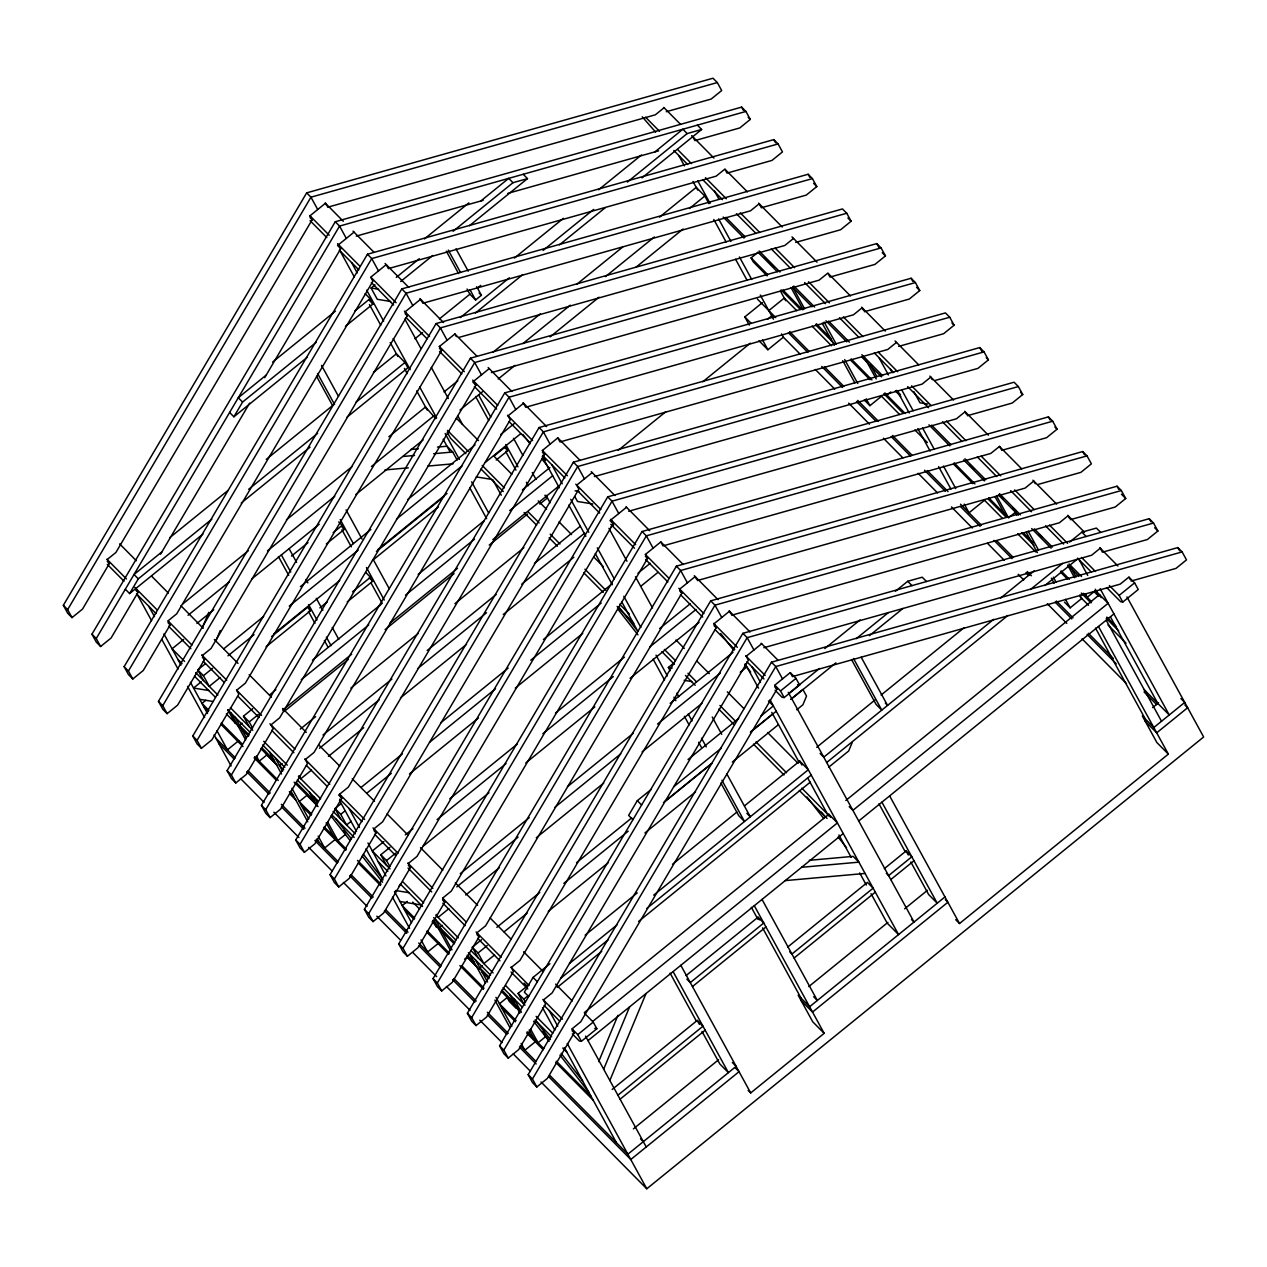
<?xml version="1.0" encoding="UTF-8"?>
<svg xmlns="http://www.w3.org/2000/svg" width="1267" height="1267" viewBox="0 0 1267 1267"><rect width="100%" height="100%" fill="white"/><g stroke="black" fill="none" stroke-linecap="round" stroke-linejoin="round"><path stroke-width="1.5" d="M202.15 628.353L208.817 612.325M215.723 641.371L220.252 630.507M598.689 1061.651L617.963 1015.342M603.662 1069.221L629.604 1006.869M609.839 1080.498L646.012 993.55M852.295 742.304L848.668 750.998L828.729 767.184M326.902 205.919L325.445 203.258L309.972 215.818L312.157 219.793L115.915 552.46L107.22 559.507L109.405 563.498L82.498 609.11L72.013 617.615L67.721 613.291L63.35 605.309L306.662 192.869L713.02 78.221L717.312 82.561L721.683 90.543L711.199 99.048L666.268 111.718M72.013 617.615L67.642 609.633L310.953 197.193L717.312 82.561M135.822 588.395L138.008 592.386L111.1 637.998L100.616 646.503L96.324 642.163L91.953 634.197L335.264 221.741L741.638 107.109L745.915 111.448L750.286 119.415L739.801 127.935L694.87 140.605L692.685 136.614M100.616 646.503L96.244 638.52L339.556 226.08L745.915 111.448M125.322 589.234L129.614 593.558L138.309 578.829L211.874 519.153M229.596 412.472L233.888 416.795L242.583 402.067L316.291 342.264M160.545 554.186L249.647 403.128M264.676 377.677L340.76 248.68L338.574 244.689L354.047 232.146M124.134 666.68L367.446 254.239L773.804 139.608L778.096 143.931L782.468 151.913L771.983 160.418L727.052 173.104L724.867 169.113L716.156 176.161L388.415 268.62L386.229 264.645L370.756 277.188L372.941 281.179L176.699 613.83L168.004 620.893L170.174 624.884L143.282 670.481L132.797 678.985L128.505 674.662L124.134 666.68L128.426 671.019L132.797 678.985M128.426 671.019L371.738 258.579L778.096 143.931M422.006 301.958L420.549 299.297L405.092 311.84L407.277 315.831L211.019 648.498L202.324 655.546L204.51 659.537L177.602 705.149L167.117 713.654L162.825 709.314L158.454 701.348L401.782 288.908L808.14 174.26L812.432 178.599L816.787 186.582L806.303 195.086L761.372 207.756L759.186 203.765L750.492 210.829L422.735 303.288M167.117 713.654L162.746 705.671L406.058 293.231L812.432 178.599M456.342 336.61L454.885 333.965L439.411 346.509L441.597 350.5L245.355 683.151L236.644 690.214L238.83 694.205L211.922 739.801L201.437 748.306L197.145 743.982L192.79 736L436.101 323.56L842.46 208.928L846.752 213.252L851.123 221.234L840.639 229.739L795.692 242.425M201.437 748.306L197.066 740.34L440.393 327.9L846.752 213.252M489.205 368.618L473.731 381.161L475.917 385.152L279.674 717.803L270.98 724.867L273.149 728.858L246.257 774.47L235.773 782.974L231.481 778.635L227.11 770.669L470.421 358.213L876.78 243.581L881.072 247.92L885.443 255.902L874.959 264.407L830.028 277.077L827.842 273.086L819.131 280.15L491.39 372.609M235.773 782.974L231.402 774.992L474.713 362.552L881.072 247.92M863.619 310.415L862.162 307.754L853.467 314.802L525.71 407.261L523.524 403.27L508.067 415.829L510.237 419.82L313.994 752.471L305.299 759.535L307.485 763.51L280.577 809.122L270.093 817.627L265.801 813.303L261.43 805.321L504.741 392.881L911.116 278.249L915.408 282.573L919.763 290.555L909.278 299.06L864.347 311.73M270.093 817.627L265.722 809.661L509.033 397.204L915.408 282.573M580.08 460.38L557.797 437.875L542.387 450.482L544.572 454.473L348.33 787.124L339.619 794.187L341.805 798.178L314.897 843.79L304.413 852.295L300.121 847.956L295.749 839.989L539.077 427.533L945.435 312.901L949.727 317.241L954.099 325.207L943.614 333.728L898.667 346.398M304.413 852.295L300.041 844.313L543.369 431.873L949.727 317.241M592.18 472.591L576.707 485.15L578.892 489.141L382.65 821.792L373.939 828.856L376.125 832.831L349.217 878.443L338.732 886.948L334.456 882.624L330.085 874.642L573.397 462.202L979.755 347.57L984.047 351.893L988.418 359.876L977.934 368.38L934.872 380.528M338.732 886.948L334.377 878.981L577.689 466.525L984.047 351.893M626.5 507.259L611.027 519.803L613.212 523.794L416.97 856.444L408.275 863.508L410.46 867.499L383.553 913.111L373.068 921.616L368.776 917.276L364.405 909.31L607.717 496.854L1014.091 382.222L1018.367 386.562L1022.738 394.528L1012.254 403.033L967.323 415.719M373.068 921.616L368.697 913.634L612.009 501.194L1018.367 386.562M1021.788 468.933L999.505 446.427L990.762 453.443L663.005 545.903L660.82 541.912L645.362 554.471L647.548 558.462L451.29 891.113L442.595 898.16L444.78 902.152L417.872 947.764L407.388 956.268L403.096 951.945L398.725 943.963L642.052 531.522L1048.411 416.891L1052.703 421.214L1057.074 429.196L1046.59 437.701L1001.643 450.371M407.388 956.268L403.017 948.302L646.344 535.846L1052.703 421.214M696.612 579.241L695.155 576.58L679.682 589.123L681.868 593.114L485.625 925.765L476.915 932.829L479.1 936.82L452.192 982.432L441.708 990.937L437.416 986.597L433.061 978.615L676.372 566.175L1082.731 451.543L1087.023 455.882L1091.394 463.849L1080.909 472.353L1037.847 484.501M441.708 990.937L437.353 982.954L680.664 570.514L1087.023 455.882M730.932 613.893L729.475 611.232L714.002 623.792L716.188 627.767L519.945 960.434L511.25 967.481L513.436 971.472L486.528 1017.084L476.044 1025.589L471.752 1021.265L467.38 1013.283L710.692 600.843L1117.051 486.211L1121.343 490.535L1125.714 498.517L1115.229 507.022L1070.298 519.692M476.044 1025.589L471.672 1017.607L714.984 605.167L1121.343 490.535M549.894 963.744L533.043 977.427L524.348 992.156L528.64 996.48M651.143 789.452L637.317 800.665L628.622 815.394L632.914 819.717M761.657 643.731L746.184 656.274L748.369 660.265L552.127 992.916L543.432 999.98L545.602 1003.971L518.71 1049.583L508.225 1058.088L503.933 1053.748L499.562 1045.782L742.874 633.326L1149.232 518.694L1153.524 523.033L1157.895 531L1147.411 539.52L1102.48 552.19L1100.294 548.199L1091.584 555.263L763.843 647.722M508.225 1058.088L503.854 1050.105L747.166 637.665L1153.524 523.033M1130.354 579.748L1128.897 577.087L1120.186 584.15L792.445 676.594L790.26 672.619L774.786 685.162L776.972 689.153L580.729 1021.804L572.035 1028.867L574.204 1032.858L547.312 1078.455L536.828 1086.975L532.536 1082.636L528.165 1074.654L771.476 662.213L1177.835 547.582L1182.127 551.905L1186.498 559.887L1176.014 568.392L1131.083 581.078M536.828 1086.975L532.457 1078.993L775.768 666.553L1182.127 551.905M272.611 362.077L335.422 311.128M424.429 238.925L468.853 202.878M390.664 301.483L377.265 299.297L371.088 288.021L374.953 284.885M266.181 375.111L238.291 397.743L242.583 402.067M480.811 200.994L508.685 178.362L512.977 182.701L527.5 178.599L523.208 174.276M354.697 311.128L370.043 298.664L365.149 293.706M396.27 277.394L419.298 258.706M453.079 231.291L512.977 182.701M233.888 416.795L307.248 357.294M345.448 326.3L372.957 303.985L370.043 298.664M400.657 281.512L432.744 255.475M469.423 225.716L527.5 178.599M664.082 107.727L655.387 114.79L327.63 207.25M169.857 537.604L228.028 490.424M266.292 459.367L333.649 404.727M373.448 372.435L396.397 353.81L404.981 362.473L407.895 367.794L346.73 417.413M414.927 338.78L422.592 332.572M439.427 318.904L470.041 294.071M477.691 287.862L480.763 285.376M514.434 258.056L563.419 218.32M598.626 189.749L641.482 154.986M161.907 551.874L134.017 574.505L138.309 578.829M654.96 151.866L682.85 129.234L687.142 133.573L701.649 129.472L697.357 125.148M467.048 289.034L469.883 294.197L475.6 299.978L481.397 295.274L476.693 286.675M248.649 489.3L317.621 433.346M355.948 402.272L404.981 362.473M460.301 317.605L509.35 277.806M543.068 250.454L593.637 209.419M627.355 182.068L687.142 133.573M129.614 593.558L203.005 534.025M241.237 503.015L310.035 447.188M475.347 313.076L522.748 274.606M559.444 244.848L605.325 207.63M642.021 177.855L701.649 129.472M182.511 604.137L248.237 550.828M286.437 519.818L352.163 466.509M388.842 436.751L425.522 406.992L435.769 418.696M444.052 391.962L457.799 380.797M492.958 352.289L540.328 313.852M577.008 284.093L622.857 246.891M659.537 217.132L696.216 187.373L704.8 196.037L708.966 203.639M188.039 615.287L229.311 581.806M267.511 550.812L334.757 496.252M371.437 466.494L434.106 415.655M522.923 343.595L570.308 305.157M605.452 276.634L654.358 236.961M689.517 208.437L704.8 196.037M196.923 623.443L213.727 609.807M251.943 578.797L319.189 524.253M355.869 494.494L423.115 439.934M459.984 410.017L482.458 391.788M498.184 379.023L515.004 365.387M550.147 336.864L599.053 297.191M635.733 267.432L683.119 228.994M183.683 639.392L172.09 648.799L184.586 661.406M291.489 556.055L307.944 542.704M333.126 532.678L342.106 525.393L338.685 521.925M326.332 543.955L344.291 529.384L342.106 525.393M203.544 680.569L197.731 669.926L205.381 663.718M223.768 648.799L263.615 616.475M300.39 586.637L370.867 529.463M407.641 499.626L475.062 444.923M220.015 677.639L209.277 686.35L203.449 675.707L212.634 668.247M227.965 655.815L254.018 634.688M289.256 606.101L358.213 550.163M396.508 519.074L462.392 465.623M500.703 434.549L514.497 423.352M201.295 681.757L193.566 688.044L208.675 690.499M273.688 634.086L339.651 580.571M377.994 549.466L447.013 493.465M485.356 462.36L520.642 433.742M271.581 636.525L308.404 606.64L310.589 610.631L266.086 646.74M376.426 551.462L443.941 496.68M494.035 456.057L505.628 446.633L507.814 450.624L496.205 460.032M372.466 560.442L438.445 506.895M205.856 700.271L201.976 703.407L208.912 710.407M319.87 607.907L327.361 601.841M767.168 275.889L753.295 261.889L751.109 257.898L757.555 252.671M352.543 591.816L370.502 577.245L365.925 572.621M793.506 238.434L784.811 245.481L458.955 337.418M347.237 601.888L372.688 581.236L370.502 577.245M249.314 726.783L243.486 716.14L252.687 708.681M269.538 695.013L275.842 689.707M312.442 660.202L381.478 603.995M418.173 574.426L484.073 520.769M522.368 489.901L549.941 467.523M242.108 723.188L239.542 725.278L249.14 734.971M749.288 325.096L744.806 316.924L762.481 302.575M252.545 728.002L249.219 721.921L258.405 714.461M301.308 679.65L368.729 624.964M405.503 595.126L474.46 539.188M509.698 510.601L552.602 475.79M238.655 740.72L227.411 749.842L216.99 730.806M768.8 310.605L784.273 298.062L796.769 310.684M282.652 710.154L351.672 654.168M390.014 623.047L457.498 568.297M492.784 539.679L558.731 486.164M284.061 711.547L348.377 659.378M385.12 629.572L454.014 573.666M489.236 545.095L527.515 514.038M539.758 504.108L547.423 497.899L544.873 495.334M767.501 319.347L771.714 315.926M618.248 450.308L665.856 411.696M702.71 381.795L750.302 343.183M300.295 729.095L315.61 716.679M350.832 688.108L418.205 633.452M454.948 603.63L523.857 547.74M758.996 340.76L767.897 349.755L783.354 337.196L781.565 333.918M282.161 763.621L279.579 765.711L283.697 769.877M322.974 735.018L391.915 679.064M427.169 650.478L496.11 594.54M534.421 563.467L580.381 526.169M319.49 748.243L379.261 699.764M417.556 668.691L486.512 612.753M521.751 584.15L584.578 533.185M311.539 770.067L300.802 778.777L299.139 775.737M328.406 756.367L363.692 727.749M400.499 697.879L466.462 644.38M503.268 614.511L573.824 557.274M610.631 527.405L613.703 524.918M896.482 342.407L887.787 349.47L560.03 441.93L557.86 437.939M340.855 819.211L335.026 808.568L341.156 803.595M361.079 787.44L402.447 753.881M440.758 722.792L508.178 668.105M543.416 639.502L612.357 583.564M351.165 821.254L346.572 824.991L340.744 814.348L345.337 810.627M366.796 793.221L391.313 773.329M429.624 742.256L495.508 688.789M530.746 660.202L601.223 603.013M637.998 573.191L650.256 563.245M409.463 773.963L478.483 717.961M515.289 688.108L582.772 633.342M641.07 586.067L657.937 572.367M334.805 839.799L324.653 848.035L318.128 836.109M864.205 399.897L869.922 405.678L881.531 396.254L899.586 414.499M886.979 395.098L890.844 391.962M383.917 841.573L372.308 850.981L390.046 868.893M386.609 865.424L380.797 854.782L389.983 847.322M405.313 834.89L412.963 828.681M449.737 798.843L517.158 744.141M555.469 713.068L624.425 657.13M659.664 628.543L690.309 603.678M389.84 866.644L386.514 860.562L395.7 853.103M437.083 819.543L506.024 763.605M542.799 733.767L613.291 676.578M650.066 646.74L696.026 609.459M423.02 846.308L488.967 792.794M525.773 762.94L594.809 706.938M630.079 678.32L699.099 622.319M398.947 886.029L401.528 883.938M670.132 670.686L668.358 667.471L673.521 663.29M407.372 901.407L402.209 905.588L414.689 918.195M460.269 873.644L529.226 817.706M567.521 786.633L633.405 733.181M670.18 703.343L733.007 652.378M456.801 886.884L518.092 837.154M554.867 807.332L620.751 753.865M657.525 724.043L720.337 673.078M448.835 908.692L438.097 917.403L436.434 914.378M465.718 895.009L499.451 867.642M536.274 837.772L603.757 783.022M642.1 751.901L701.918 703.375M740.261 672.27L746.406 667.281M442.341 925.369L439.76 927.46L454.869 942.711M438.889 942.901L427.628 952.024L421.008 939.908M984.491 500.243L969.033 512.787L964.298 504.139M687.997 759.551L738.677 718.437M824.785 648.561L860.103 619.911M895.421 591.261L907.71 581.284L922.233 577.198L926.525 581.521M795.977 678.383L799.62 685.035L784.146 697.579L780.52 690.943L795.977 678.383L790.402 672.761M478.15 957.852L472.322 947.209L481.523 939.75M496.838 927.317L539.742 892.522M576.517 862.684L631.679 817.928M673.791 786.696L721.271 748.179M761.103 715.855L773.361 705.909L768.451 700.968M788.834 693.366L819.464 668.501M856.239 638.679L888.405 612.579M464.577 959.167L467.143 957.076M1014.994 512.612L1008.548 517.839L996.511 495.856M494.605 954.906L483.867 963.617L478.039 952.99L487.241 945.53M504.092 931.863L527.072 913.206M563.847 883.368L628.21 831.168M663.449 802.565L710.945 764.033M750.793 731.708L772.236 714.319M790.624 699.4L802.882 689.454L806.525 696.09L802.898 704.785L796.769 709.773M665.096 801.425L712.307 763.13M750.381 732.231L776.275 711.23M791.748 698.687L835.903 662.847M869.415 635.67L902.928 608.477M548.294 911.353L608.112 862.827M644.919 832.957L695.535 791.891M732.342 762.037L778.366 724.708M482.394 965.802L479.813 967.893L489.426 977.601M518.298 1008.722L507.196 997.509L499.467 1003.781L516.097 1020.6M585.148 935.141L637.253 892.871M672.508 864.268L736.887 812.052M744.537 805.828L799.715 761.071L808.298 769.734L653.693 895.151M816.724 747.277L874.959 700.018M881.088 695.045L963.854 627.909M1000.645 598.056L1034.363 570.704M1069.601 542.102L1081.875 532.156L1096.383 528.07L1100.675 532.393M523.92 1004.066L518.092 993.423L527.278 985.964M525.472 1002.245L523.809 999.204L528.402 995.466M569.501 963.458L616.966 924.958M993.676 619.325L823.772 757.175L820.097 753.469M1030.419 589.519L1062.57 563.451M560.822 978.187L608.429 939.56M646.835 908.407L811.213 775.056M826.686 762.496L1007.946 615.429M1044.816 585.528L1077.077 559.349M557.242 987.436L601.73 951.343M638.536 921.489L810.326 782.119M536.479 1040.809L524.886 1050.232L521.149 1043.406M1064.423 602.078L1070.156 607.859L1081.749 598.436L1079.88 595.031M1094.941 590.992L1087.213 597.28L1085.36 593.89M584.309 1012.634L828.84 814.238L837.408 822.917L592.877 1021.297M845.833 800.459L1099.534 594.635L1101.197 597.676M593.225 1022.089L596.852 1028.741L581.395 1041.284L577.752 1034.648L593.225 1022.089L584.863 1013.648M1134.614 582.868L1138.257 589.503L1122.784 602.063L1119.141 595.411L1134.614 582.868L1129.04 577.229M588.015 1040.619L843.236 833.543M858.709 821L1113.931 613.925M686.096 975.574L758.03 917.213L763.763 922.994L690.277 982.606L686.857 979.138M692.463 986.581L765.933 926.985M612.183 1089.446L697.262 1020.426L702.979 1026.191L617.9 1095.211M787.741 947.019L867.42 882.37L873.137 888.151L791.923 954.035L789.642 951.723M884.334 868.655L906.079 850.996L911.812 856.777L888.61 875.608L886.314 873.296M620.086 1099.202L705.165 1030.182M794.108 958.026L875.323 892.142M890.78 879.583L913.982 860.768M633.405 1128.865L718.611 1059.735M808.821 986.565L887.898 922.408M904.622 908.835L927.444 890.321M1152.653 707.604L1158.545 702.821M944.96 896.941L809.613 1006.742L798.178 995.197L812.733 1021.788L824.168 1033.334L750.697 1092.946L748.148 1090.38M955.714 919.684L959.515 923.532L1168.348 754.118L1098.473 626.484M541.025 1081.986L646.788 1188.779L1203.65 736.982L1126.949 596.9M356.233 236.137L483.17 200.329M507.798 193.376L658.587 150.836M594.366 476.582L922.107 384.123L930.817 377.075L932.274 379.72M628.685 511.25L956.442 418.791L965.137 411.727L966.594 414.388M697.341 580.571L1025.082 488.112L1033.793 481.048L1035.25 483.709M731.661 615.224L1059.418 522.764L1068.113 515.701L1069.57 518.361M410.73 449.484L418.379 448.803M437.463 447.093L446.998 446.237L452.731 452.002L457.134 460.064M403.096 456.468L414.547 455.439M433.631 453.729L452.731 452.002M384.899 469.946L408.275 467.84M427.739 466.098L453.063 463.817M809.28 860.325L853.182 856.365L858.899 862.146L801.631 867.293M785.239 880.613L865.076 873.438M371.088 288.021L378.643 289.256M927.65 404.062L919.985 402.811L913.808 391.535M575.091 490.82L578.861 491.438M476.234 476.883L491.548 479.385M592.813 503.981L577.483 501.479L574.838 496.648M1122.784 602.063L1120.677 601.714L1106.756 587.65M797.513 684.687L799.62 685.035M668.358 667.471L672.143 668.089M684.117 680.316L691.782 681.567M784.146 697.579L782.04 697.246L775.087 690.214M199.743 699.321L213.157 701.506M395.684 890.527L408.908 892.681M399.976 901.502L421.04 904.939M594.746 1028.392L596.852 1028.741M581.395 1041.284L579.288 1040.951L572.32 1033.92M748.148 117.261L750.286 119.415M813.572 183.319L816.787 186.582M847.892 217.987L851.123 221.234M882.228 252.64L885.443 255.902M916.548 287.308L919.763 290.555M951.945 323.053L954.099 325.207M986.264 357.706L988.418 359.876M1020.6 392.374L1022.738 394.528M1054.92 427.027L1057.074 429.196M1121.422 494.178L1125.714 498.517M1154.68 527.753L1157.895 531M663.813 107.473L680.537 124.34M691.671 135.601L713.97 158.106M725.104 169.35L747.387 191.855M758.537 203.116L782.214 227.015M791.97 236.866L817.041 262.174M828.175 273.434L850.474 295.94M861.608 307.184L885.285 331.099M895.04 340.95L918.718 364.848M929.867 376.109L953.544 400.024M964.678 411.268L988.355 435.183M1032.938 480.193L1056.615 504.092M1067.764 515.352L1084.473 532.219M1099.788 547.692L1117.906 565.985M1081.875 532.156L1086.167 536.495M645.568 117.198L659.489 131.277M677.607 149.554L691.529 163.617M705.466 177.681L726.355 198.776M740.276 212.84L759.788 232.542M775.103 248.015L794.599 267.701M808.536 281.765L829.426 302.861M843.363 316.924L862.859 336.61M878.174 352.083L897.685 371.785M911.606 385.849L931.102 405.535M946.433 421.008L965.929 440.694M981.244 456.168L1000.756 475.854M1014.677 489.917L1034.189 509.619M1049.504 525.092L1067.606 543.369M1081.543 557.432L1095.464 571.496M1109.401 585.56L1119.141 595.411M655.673 132.164L642.242 116.817M673.775 150.44L687.696 164.504M703.011 179.962L722.507 199.648M736.428 213.711L755.924 233.381M771.223 248.855L790.719 268.541M804.64 282.589L825.53 303.684M839.451 317.732L858.947 337.418M874.262 352.891L893.742 372.561M907.663 386.625L928.553 407.705M942.474 421.768L961.97 441.454M977.285 456.912L996.765 476.598M1010.686 490.662L1031.576 511.741M1045.497 525.805L1063.599 544.081M1077.52 558.129L1091.441 572.193M725.817 217.354L745.249 236.977M759.123 250.993L779.949 272.025M793.839 286.041L814.649 307.057M828.539 321.074L849.365 342.106M861.845 354.712L882.671 375.745M931.593 425.142L951.026 444.765M964.916 458.781L985.726 479.813M999.615 493.829L1020.442 514.845M1034.315 528.862L1052.354 547.091M1069.015 563.91L1081.511 576.517M1095.401 590.533L1108.118 603.298L852.881 810.357L849.207 806.651M862.479 356.075L865.218 358.846M999.315 494.257L1003.432 498.422M1013.046 508.115L1015.786 510.886M1039.368 534.69L1042.108 537.461M764.397 257.217L774.105 267.02M896.323 390.442L900.473 394.639M970.174 465.005L974.323 469.202M723.172 217.069L743.998 238.085M757.872 252.101L777.304 271.724M792.572 287.15L812.02 306.772M825.894 320.789L846.72 341.821M861.988 357.231L881.42 376.853M895.294 390.87L900.853 396.476M928.949 424.857L949.775 445.873M963.649 459.889L984.475 480.922M998.364 494.938L1018.367 515.146M1031.671 528.577L1051.103 548.199M1067.764 565.019L1078.866 576.232M1094.134 591.657L1098.299 595.854M751.109 257.898L767.754 274.701M783.006 290.111L802.423 309.718M816.296 323.719L831.548 339.113M851.139 358.894L871.949 379.91M884.841 392.928L905.224 413.517M954.114 462.883L974.909 483.883M988.783 497.883L1008.199 517.49M1023.451 532.9L1033.159 542.704M1061.081 570.879L1069.396 579.288M1083.269 593.289L1091.584 601.698M1106.835 617.092L1116.544 626.896M781.026 289.89L800.443 309.496M815.71 324.906L833.734 343.104M850.553 360.081L869.97 379.688M883.828 393.704L903.244 413.311M953.528 464.07L972.945 483.677M988.197 499.071L1006.22 517.284M1021.487 532.694L1033.967 545.285M1060.479 572.066L1067.416 579.082M1081.289 593.083L1090.998 602.886M1106.249 618.28L1118.729 630.887M812.052 326.11L831.5 345.764M914.869 429.925L927.365 442.563M984.332 500.069L1002.403 518.314M1017.67 533.74L1035.741 551.984M1080.197 596.868L1088.527 605.293M1107.992 624.932L1126.046 643.177M1180.907 698.576L1184.724 702.425L1153.794 727.527L1142.343 715.966L1156.898 742.557L1168.348 754.118M1184.851 704.927L1187.638 707.746L1156.692 732.833L1145.257 721.287M757.365 299.06L775.752 317.621M789.642 331.653L809.09 351.292M824.374 366.717L843.822 386.372M857.711 400.388L878.554 421.436M892.459 435.468L911.907 455.106M927.191 470.532L948.033 491.58M960.529 504.203L981.371 525.251M996.654 540.676L1013.331 557.512M1027.22 571.544L1031.386 575.756M1056.393 601.001L1073.07 617.837M1088.353 633.278L1113.36 658.523M1143.927 689.391L1169.251 714.968L1100.12 588.68M788.391 332.762L807.839 352.4M821.729 366.432L842.571 387.48M856.46 401.496L875.909 421.151M891.192 436.577L910.64 456.215M924.546 470.247L945.372 491.295M960.655 506.721L980.12 526.359M994.009 540.391L1012.064 558.62M1025.953 572.652L1028.741 575.456M1055.142 602.11L1071.803 618.945M1087.086 634.387L1116.275 663.845M1144.053 691.909L1156.565 704.531M783.354 337.196L800.031 354.031M815.314 369.457L834.763 389.112M848.652 403.128L869.495 424.176M883.384 438.208L902.848 457.846M918.132 473.272L937.58 492.926M951.469 506.943L972.312 527.991M987.595 543.416L1004.256 560.252M1018.161 574.284L1023.72 579.906M1047.334 603.741L1066.782 623.396M1082.066 638.821L1126.521 683.721M744.806 316.924L751.157 323.338M907.71 581.284L912.002 585.623M479.116 292.962L481.397 295.274M885.285 703.106L887.581 705.418L861.196 657.24M325.191 203.005L343.294 221.282M353.05 231.132L373.939 252.228M385.073 263.473L408.766 287.387M419.9 298.632L443.577 322.547M454.726 333.807L477.01 356.312M488.159 367.557L511.836 391.471M522.97 402.716L546.647 426.631M591.23 471.641L614.907 495.54M626.056 506.8L649.733 530.715M660.867 541.959L683.151 564.464M694.3 575.709L717.977 599.624M729.127 610.884L750.016 631.98M761.166 643.224L777.875 660.107M306.662 192.869L310.953 197.193L317.716 209.53M335.264 221.741L339.556 226.08L346.319 238.418M367.446 254.239L371.738 258.579L378.5 270.916M401.782 288.908L406.058 293.231L412.82 305.569M436.101 323.56L440.393 327.9L447.14 340.237M470.421 358.213L474.713 362.552L481.476 374.889M504.741 392.881L509.033 397.204L515.796 409.558M539.077 427.533L543.369 431.873L550.116 444.21M573.397 462.202L577.689 466.525L584.451 478.878M607.717 496.854L612.009 501.194L618.771 513.531M642.052 531.522L646.344 535.846L653.091 548.183M676.372 566.175L680.664 570.514L687.411 582.852M710.692 600.843L714.984 605.167L721.747 617.504M742.874 633.326L747.166 637.665L753.928 650.003M771.476 662.213L775.768 666.553L782.531 678.89M309.718 215.548L329.214 235.234M337.576 243.676L359.86 266.181M371.009 277.425L396.08 302.75M404.426 311.191L429.513 336.499M439.253 346.35L464.324 371.674M472.686 380.1L497.757 405.424M507.513 415.275L532.583 440.583M542.324 450.434L567.394 475.743M575.756 484.184L600.827 509.508M610.583 519.343L635.654 544.667M645.41 554.503L669.087 578.417M678.827 588.268L703.898 613.576M713.654 623.427L737.331 647.342M745.693 655.783L765.189 675.469M774.945 685.32L780.52 690.943M310.019 217.639L312.157 219.793M337.545 245.434L340.76 248.68M405.123 313.662L407.277 315.831M439.443 348.33L441.597 350.5M472.702 381.905L475.917 385.152M542.419 452.303L544.572 454.473M609.997 520.547L613.212 523.794M645.394 556.292L647.548 558.462M679.73 590.945L681.868 593.114M714.05 625.613L716.188 627.767M774.834 686.983L776.972 689.153M310.082 220.664L326.791 237.547M339.318 250.185L358.814 269.871M371.342 282.525L393.609 305.014M406.137 317.669L427.027 338.764M439.554 351.418L461.837 373.908M474.365 386.562L496.632 409.051M509.176 421.705L530.049 442.785M542.577 455.439L564.86 477.928M577.388 490.582L599.671 513.087M610.805 524.332L634.466 548.231M645.6 559.476L667.883 581.965M680.411 594.619L702.694 617.108M715.221 629.762L734.702 649.448M746.928 661.786L763.953 678.969M369.283 300.263L372.957 303.985M504.377 447.156L507.814 450.624M945.325 899.697L947.874 902.262L812.527 1012.064L801.077 1000.518M456.326 418.205L478.53 440.631M493.797 456.041L511.836 474.27M538.222 500.893L546.552 509.318M559.048 521.925L571.528 534.547M593.748 556.973L603.456 566.777M675.976 640.009L684.307 648.419M696.802 661.026L709.298 673.648M727.337 691.861L743.998 708.696M767.596 732.516L798.131 763.352M447.489 430.416L468.315 451.448M482.204 465.464L504.409 487.89M528.006 511.71L539.108 522.923M550.211 534.136L559.935 543.955M584.926 569.184L605.737 590.2M619.626 604.232L629.335 614.036M664.383 649.417L675.485 660.63M687.981 673.252L696.312 681.662M719.909 705.481L735.177 720.907M756.003 741.924L786.538 772.759M801.805 788.185L828.175 814.824M465.813 453.665L450.545 438.255L447.219 432.174M481.08 469.091L503.284 491.517M524.11 512.533L536.606 525.156M549.102 537.762L557.432 546.172M583.802 572.811L603.235 592.433M617.124 606.45L633.769 623.269M661.881 651.65L674.361 664.256M685.479 675.469L695.187 685.289M718.785 709.108L734.052 724.534M753.485 744.157L784.035 774.992M799.303 790.418L827.066 818.45M911.48 919.478L914.03 922.043L788.28 692.352M746.865 813.319L750.286 816.787L726.751 773.773M637.317 800.665L641.609 804.988M813.667 996.765L817.342 1000.471L762.021 899.427M342.011 527.072L344.291 529.384M369.251 577.768L372.688 581.236M308.309 608.318L310.589 610.631M732.326 1062.506L736.143 1066.355L627.862 1154.205L549.926 1075.525M735.24 1067.828L739.057 1071.676L630.776 1159.527L548.674 1076.617M119.636 543.891L136.345 560.758M151.676 576.232L168.384 593.114M180.928 605.769L203.211 628.274M214.361 639.534L238.038 663.433M249.171 674.693L271.455 697.198M282.604 708.443L306.281 732.358M318.825 745.012L339.714 766.107M352.242 778.777L374.541 801.267M387.069 813.937L407.958 835.032M420.501 847.686L442.785 870.191M455.328 882.846L477.611 905.351M490.139 918.005L511.044 939.116M523.572 951.77L543.068 971.456M555.611 984.111L572.32 1000.993M533.043 977.427L537.335 981.751M106.951 559.254L126.447 578.94M134.809 587.381L157.092 609.886M168.242 621.131L191.919 645.046M201.675 654.896L226.745 680.205M236.486 690.056L261.556 715.364M269.919 723.805L294.989 749.13M304.745 758.965L329.816 784.289M339.572 794.14L364.643 819.448M372.989 827.889L398.06 853.198M407.816 863.049L432.886 888.373M442.642 898.208L466.319 922.123M476.075 931.974L501.146 957.282M510.886 967.133L529.004 985.409M542.925 999.473L562.421 1019.175M572.177 1029.01L577.752 1034.648M107.252 561.329L109.405 563.498M135.854 590.216L138.008 592.386M168.036 622.715L170.174 624.884M202.356 657.367L204.51 659.537M338.59 794.932L341.805 798.178M373.987 830.677L376.125 832.831M408.307 865.329L410.46 867.499M442.626 899.998L444.78 902.152M476.962 934.65L479.1 936.82M572.066 1030.689L574.204 1032.858M524.11 983.144L526.898 985.948M107.315 564.369L124.023 581.236M136.551 593.89L156.047 613.576M168.574 626.231L190.858 648.72M203.385 661.374L224.259 682.454M238.18 696.517L259.07 717.613M271.597 730.267L293.881 752.756M306.408 765.411L327.282 786.49M339.825 799.144L362.093 821.634M374.62 834.288L395.51 855.383M408.037 868.022L431.699 891.92M442.848 903.181L465.116 925.67M477.643 938.324L499.927 960.814M511.06 972.058L527.769 988.925M544.161 1005.475L559.792 1021.265M197.731 669.926L203.449 675.707M243.486 716.14L249.219 721.921M335.026 808.568L340.744 814.348M380.797 854.782L386.514 860.562M472.322 947.209L478.039 952.99M518.092 993.423L523.809 999.204M195.688 672.619L217.892 695.06M230.388 707.667L252.751 730.251M263.694 741.306L287.292 765.141M298.41 776.354L320.614 798.78M333.11 811.387L355.314 833.813M402.858 881.816L423.669 902.848M435.816 915.107L458.369 937.881M470.865 950.503L493.085 972.929M505.581 985.536L525.013 1005.159M536.115 1016.372L552.776 1033.191M177.903 659.426L182.068 663.639M194.564 676.261L215.422 697.309M227.886 709.9L250.09 732.326M262.586 744.933L284.79 767.359M297.286 779.981L318.112 800.997M331.875 814.903L354.206 837.439M378.136 861.623L387.845 871.427M400.34 884.049L422.56 906.475M433.662 917.688L455.867 940.114M468.362 952.721L490.567 975.147M503.062 987.769L522.495 1007.392M534.991 1019.998L551.652 1036.834M562.754 1048.047L566.919 1052.244M261.509 747.451L273.862 759.931M296.05 782.341L313.899 800.364M467.222 955.175L474.096 962.112M501.78 990.081L514.133 1002.545M241.712 729.269L248.585 736.19M260.939 748.67L276.048 763.922M294.118 782.182L316.085 804.355M441.945 931.451L454.299 943.915M466.668 956.395L476.265 966.103M481.998 971.884L488.856 978.805M501.209 991.285L516.318 1006.536M226.35 713.939L240.223 727.939M266.577 754.546L277.679 765.743M318.065 806.541L306.962 795.328L299.234 801.599L311.714 814.206M412.709 902.104L419.646 909.12M432.126 921.711L440.457 930.121M466.81 956.728L479.29 969.334M544.636 1035.329L547.407 1038.132M516.318 1008.5L509.382 1001.5L507.196 997.509M640.548 1138.843L643.335 1141.662M221.392 723.014L242.203 744.014M254.683 756.621L278.265 780.424M289.351 791.622L293.516 795.834M324.194 826.813L346.382 849.223M357.484 860.42L381.066 884.223M427.169 930.786L449.357 953.196M461.837 965.802L484.026 988.212M527.199 1031.797L543.844 1048.601M556.324 1061.208L590.992 1096.208M204.161 707.398L208.326 711.595M220.806 724.201L242.995 746.596M254.097 757.809L276.285 780.219M290.143 794.219L295.702 799.825M301.419 805.59L311.128 815.394M323.608 828L345.796 850.41M358.276 863.017L380.464 885.411M404.395 909.579L414.103 919.383M426.583 931.974L448.771 954.384M459.873 965.597L483.44 989.4M501.653 1007.772L515.511 1021.788M526.613 1032.985L543.258 1049.789M555.738 1062.395L593.178 1100.199M215.96 738.281L235.44 757.951M247.968 770.605L270.235 793.079M281.369 804.323L305.014 828.222M316.148 839.451L338.416 861.94M350.943 874.578L373.211 897.068M385.738 909.706L407.99 932.195M418.728 943.028L441.391 965.913M453.919 978.567L476.186 1001.041M487.32 1012.285L508.194 1033.365M520.309 1045.608L536.02 1061.461M218.874 743.602L234.173 759.06M246.701 771.714L268.968 794.187M281.496 806.841L303.763 829.315M314.897 840.559L337.149 863.033M349.676 875.687L371.944 898.16M384.471 910.815L406.739 933.304M419.25 945.942L440.124 967.022M452.652 979.66L474.919 1002.149M487.447 1014.788L506.927 1034.458M519.454 1047.112L536.147 1063.979M240.461 778.476L264.106 802.359M273.846 812.195L298.901 837.487M308.641 847.322L332.302 871.205M343.42 882.45L367.082 906.333M376.822 916.184L400.483 940.066M413.01 952.705L436.656 976.604M446.396 986.439L470.057 1010.322M479.797 1020.157L502.065 1042.63M513.198 1053.875L529.891 1070.742M63.35 605.309L67.642 609.633M91.953 634.197L96.244 638.52M158.454 701.348L162.746 705.671M192.79 736L197.066 740.34M227.11 770.669L231.402 774.992M261.43 805.321L265.722 809.661M295.749 839.989L300.041 844.313M330.085 874.642L334.377 878.981M364.405 909.31L368.697 913.634M398.725 943.963L403.017 948.302M433.061 978.615L437.353 982.954M467.38 1013.283L471.672 1017.607M499.562 1045.782L503.854 1050.105M528.165 1074.654L532.457 1078.993M720.717 633.548L733.894 650.509M744.695 664.367L750.682 672.08M821.428 812.195L825.007 816.787M543.195 457.229L545.586 460.285M806.968 796.959L823.756 818.53M838.152 837.012L846.546 847.797M522.891 434.454L530.081 443.703M542.07 459.113L549.26 468.347M618.819 606.956L637.871 631.425L621.844 602.047M617.536 608.635L637.919 634.83M536.147 1021.17L550.432 1039.542M561.154 1053.305L582.582 1080.846M533.613 1021.25L549.197 1041.284M559.982 1055.142L588.759 1092.122M335.929 818.989L351.402 838.881M363.312 854.18L382.349 878.664M330.988 815.98L350.167 840.639M362.156 856.049L382.539 882.244M1177.835 547.582L1179.593 550.765M1149.232 518.694L1150.99 521.893M1117.051 486.211L1118.809 489.395M1082.731 451.543L1084.473 454.742M1048.411 416.891L1050.153 420.074M979.755 347.57L982.384 352.353M1079.199 559.84L1087.735 575.408M1095.306 589.234L1099.091 596.155M1110.462 616.918L1157.816 703.423M1106.202 620.212L1161.522 721.24M1070.536 566.84L1076.095 576.976M911.116 278.249L912.858 281.432M1068.097 565.89L1074.59 577.72M999.457 446.38L1000.914 449.041M1095.512 628.084L1145.21 718.864M876.78 243.581L879.409 248.364M1028.123 531.095L1038.402 549.862M1053.336 577.15L1056.14 582.266M1065.484 599.323L1070.156 607.859M1014.93 511.678L1016.799 515.083M1026.143 532.14L1037.34 552.618M1051.357 578.195L1054.16 583.311M994.991 496.601L1004.256 513.515M808.14 174.26L809.882 177.459M773.804 139.608L775.562 142.791M890.416 369.204L892.316 372.656M901.787 389.967L913.143 410.73M922.614 428.024L933.985 448.787M943.456 466.082L955.761 488.571M741.638 107.109L743.381 110.308M878.981 357.658L888.452 374.953M896.973 390.521L909.278 413.01M917.815 428.579L930.121 451.068M938.641 466.636L950.963 489.125M870.318 364.658L876.796 376.489M865.092 358.624L876.21 378.928M824.168 322.087L836.299 344.26M844.709 359.622L857.775 383.505M866.185 398.852L869.922 405.678M822.172 323.133L834.319 345.305M842.729 360.667L854.861 382.84M792.588 286.912L804.624 308.895M791.067 287.657L803.104 309.639M780.488 291.141L785.73 300.722M714.461 190.969L718.88 199.014M697.769 180.864L710.074 203.353M718.611 218.922L730.916 241.411M739.437 256.979L751.759 279.469M760.279 295.037L773.503 319.205M678.748 155.461L684.433 165.85M692.954 181.419L697.689 190.066M713.796 219.476L726.102 241.965M735.573 259.26L746.944 280.023M762.512 339.936L767.897 349.755M853.515 658.507L881.769 710.122L876.051 704.341L851.567 659.616M889.64 795.898L959.515 923.532M881.911 802.169L937.232 903.213L928.648 894.55L910.83 862.003M906.079 850.996L908.265 854.987M878.95 803.785L905.208 851.741M752.012 666.917L760.517 682.454M769.972 699.732L898.556 934.587L887.122 923.041L871.047 893.678M799.715 761.071L801.9 765.046M828.84 814.238L830.503 817.278M745.297 664.003L758.537 688.171M771.777 712.355L799.192 762.433M807.697 777.97L828.491 815.964M838.897 834.969L851.186 857.411M859.691 872.947L866.311 885.047M455.962 248.823L468.22 271.186M608.952 528.339L626.959 561.233M635.48 576.818L652.537 607.97M712.244 717.027L721.715 734.337M448.28 250.09L460.523 272.453M469.946 289.652L475.6 299.978M446.332 251.183L458.575 273.561M551.779 464.736L562.215 483.772M570.736 499.356L588.743 532.235M597.28 547.819L614.337 578.971M623.807 596.282L640.864 627.45M656.021 655.134L667.392 675.913M676.879 693.223L678.779 696.676M688.25 713.986L692.035 720.907M701.522 738.218L706.257 746.881M721.889 780.203L744.489 821.491L738.772 815.726L720.875 783.022M542.244 456.643L559.301 487.795M568.772 505.105L585.829 536.258M595.3 553.568L612.373 584.736M653.123 659.157L664.494 679.936M673.965 697.246L675.865 700.714M684.386 716.283L689.121 724.946M698.608 742.256L701.443 747.435M545.966 495.239L550.1 502.809M513.515 438.303L522.891 455.439M532.267 472.559L536.02 479.417M478.593 394.924L490.788 417.176M505.786 444.59L517.981 466.842M526.407 482.268L528.291 485.689M475.632 396.523L488.761 420.501M505.644 451.337L515.954 470.168M754.293 905.699L824.168 1033.334M758.03 917.213L759.487 919.874M751.347 907.315L757.904 919.304M762.591 927.872L801.029 998.079M404.838 319.078L420.913 348.441M431.318 367.43L448.328 398.519M457.783 415.782L462.518 424.413M492.768 479.686L501.273 495.223M351.561 262.554L357.231 272.912M366.686 290.175L383.695 321.264M393.15 338.542L410.175 369.616M419.63 386.894L436.64 417.967M445.16 433.52L459.335 459.414M471.625 481.872L488.65 512.961M340.11 250.993L354.301 276.903M369.426 304.539L380.765 325.255M390.22 342.518L397.854 356.47M404.411 368.428L407.245 373.607M416.7 390.885L427.185 410.033M443.165 439.237L449.642 451.068M469.645 487.589L486.655 518.678M680.822 965.311L750.697 1092.946M673.078 971.583L728.398 1072.626L719.83 1063.963L702.013 1031.433M697.262 1020.426L699.447 1024.401M670.132 973.199L696.391 1021.154M321.517 365.355L338.463 396.333M317.589 373.512L334.551 404.474M316.576 376.331L332.603 405.583M346.065 509.872L361.998 538.982M373.242 559.523L389.191 588.648M340.205 519.565L353.319 543.543M366.448 567.521L384.265 600.051M341.932 529.733L351.307 546.869M370.993 582.836L382.254 603.377M585.56 1036.121L646.233 1146.968M549.245 1010.623L557.765 1026.191M567.236 1043.485L646.788 1188.779M542.545 1007.708L554.851 1030.198M564.322 1047.508L616.411 1142.644M289.098 548.659L296.605 562.358M305.981 579.478L307.865 582.899M316.291 598.309L322.863 610.298M332.239 627.434L338.796 639.423M543.036 1031.433L545.808 1036.501L538.079 1042.789L530.667 1029.247M281.369 554.93L290.745 572.05M308.562 604.597L317.003 620.006M326.379 637.127L331.067 645.695M278.423 556.53L288.733 575.376M308.419 611.343L314.976 623.332M324.352 640.453L328.105 647.31M514.006 998.808L521.418 1012.333M509.714 994.484L519.898 1013.077M529.163 1029.992L533.787 1038.449M475.394 959.816L487.526 981.988M495.935 997.351L511.805 1026.349M469.661 954.035L485.546 983.034M494.89 1000.091L509.825 1027.394M435.341 919.383L452.002 949.822M433.837 920.127L450.498 950.567M432.68 920.444L436.466 927.365M349.027 808.441L359.432 827.462M367.968 843.03L385.96 875.909M394.48 891.477L411.537 922.614M339.477 800.348L356.518 831.485M365.989 848.779L383.046 879.916M392.517 897.226L409.558 928.363M343.737 830.946L345.59 834.319L337.846 840.591L327.662 821.998M313.773 796.626L317.479 803.389M309.481 792.303L316.893 805.828M326.157 822.742L333.554 836.268M275.161 757.634L282.636 771.286M291.964 788.343L308.784 819.036M269.443 751.854L281.575 774.042M290.919 791.099L307.723 821.792M317.067 838.849L318.936 842.27M265.072 751.505L266.925 754.894L259.197 761.166L256.409 756.098M235.124 717.201L246.226 737.489M230.832 712.862L245.64 739.928M227.712 709.615L235.298 723.457M148.793 606.26L154.479 616.633M163.95 633.928L180.991 665.064M190.462 682.375L207.519 713.511M137.359 594.698L151.565 620.656M161.97 639.677L178.077 669.087M187.548 686.381L204.605 717.534M214.075 734.828L231.117 765.965"/></g></svg>
